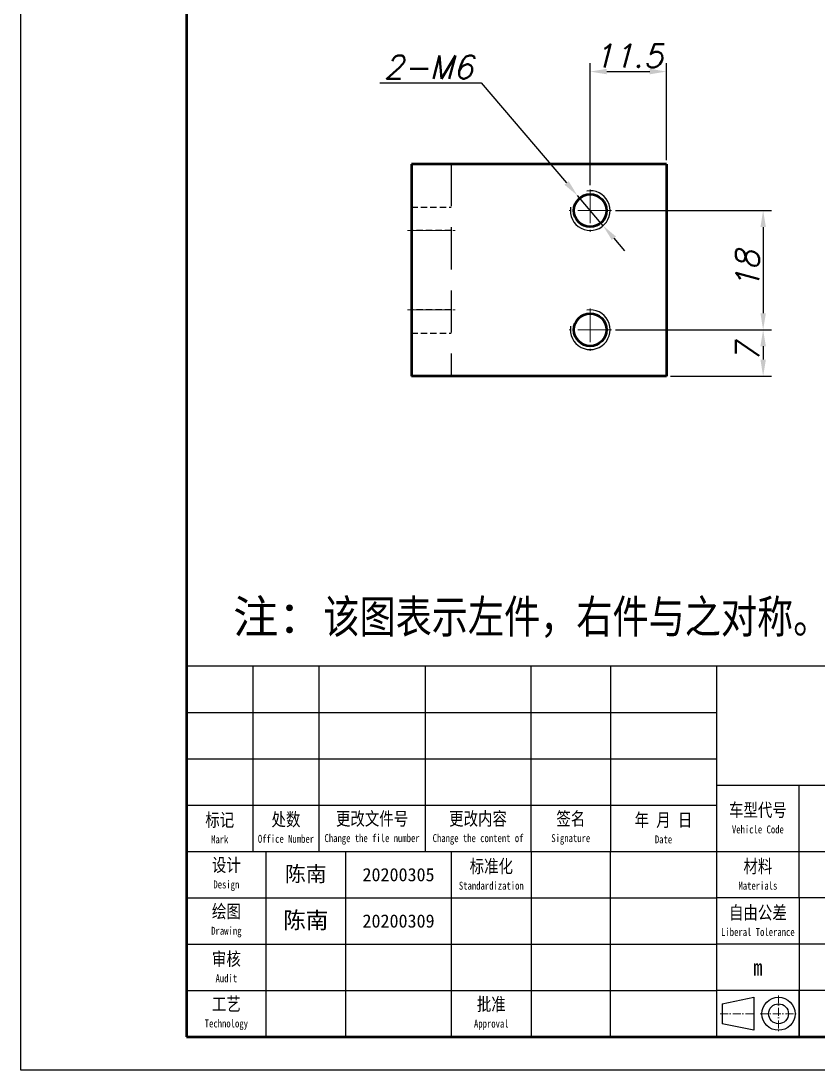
# Model space of a CAD drawing. Header units: inches. Extents: x 17901 to 26602, y 9673 to 14036.
# Drawn here: x 22530.1 to 22650.5, y 12494.8 to 12653.3 of the extents above; entities that cross this region are included whole.
import ezdxf

# ---------------------------------------------------------------- set-up
doc = ezdxf.new("R2010")
doc.units = ezdxf.units.IN
doc.header["$MEASUREMENT"] = 0
for name, pattern in [('CENTER', [50.8, 31.75, -6.35, 6.35, -6.35]), ('DASHDOT', [18.5, 12, -3, 0.5, -3]), ('DASHED2', [9.525, 6.35, -3.175])]:
    doc.linetypes.add(name, pattern=pattern)
doc.layers.add('Dim', color=3, linetype='Continuous')
for name, color, linetype, lineweight in [('中心线', 1, 'CENTER', 15), ('图框_内框线', 5, 'Continuous', 50), ('标注线', 3, 'Continuous', 25), ('粗实线', 7, 'Continuous', 50), ('细实线', 4, 'Continuous', 25), ('细点划线', 1, 'DASHDOT', 20), ('虚线', 2, 'DASHED2', 25)]:
    doc.layers.add(name, color=color, linetype=linetype, lineweight=lineweight)
doc.styles.add('DIM_FONT', font='romans.shx', dxfattribs={"oblique": 15})
doc.styles.get("Standard").update_dxf_attribs({"font": 'txt', "bigfont": 'gbcbig.shx'})
doc.styles.add('宋体', font='', dxfattribs={"width": 0.8, "height": 5})
doc.styles.add('楷体', font='KTGB2312.ttf', dxfattribs={"height": 5})
doc.styles.get('宋体').set_extended_font_data('SimSun')
doc.dimstyles.new('幅面 1：1$0', dxfattribs={"dimtxt": 3.5, "dimasz": 2.5, "dimexe": 1.25, "dimexo": 0.625, "dimtad": 1, "dimdsep": 46, "dimtxsty": 'DIM_FONT', "dimcen": 2.5, "dimclrd": 256, "dimclre": 256, "dimclrt": 256, "dimadec": 0, "dimazin": 0, "dimtm": 1e-09, "dimtfac": 0.5, "dimtmove": 0, "dimatfit": 3, "dimfxl": 1, "dimlwd": -1, "dimarcsym": 0})
doc.dimstyles.new('幅面 1：1$3', dxfattribs={"dimtxt": 3.5, "dimasz": 2.5, "dimexe": 1.25, "dimexo": 0.625, "dimtad": 1, "dimtih": 1, "dimtoh": 1, "dimdsep": 46, "dimtxsty": 'DIM_FONT', "dimcen": 2.5, "dimclrd": 256, "dimclre": 256, "dimclrt": 256, "dimazin": 2, "dimtfac": 0.5, "dimtmove": 0, "dimatfit": 3, "dimfxl": 1, "dimlwd": -1, "dimlwe": -1, "dimarcsym": 0})

# ---------------------------------------------------------------- blocks, each defined once
blk = doc.blocks.new('标题栏')
at = {"layer": '标注线'}
for p, q in [((5851.87, 3356.48), (5851.87, 3328.48)), ((5861.87, 3328.48), (5861.87, 3356.48)), ((5877.87, 3356.48), (5877.87, 3328.48)), ((5893.87, 3328.48), (5893.87, 3356.48)), ((5905.87, 3356.48), (5905.87, 3328.48)), ((5921.87, 3356.48), (5921.87, 3300.48)), ((5841.87, 3349.48), (5921.87, 3349.48)), ((5841.87, 3342.48), (5921.87, 3342.48)), ((5971.87, 3338.48), (5921.87, 3338.48)), ((5934.37, 3321.48), (5934.37, 3338.48)), ((5841.87, 3335.48), (5921.87, 3335.48)), ((5841.87, 3328.48), (5971.87, 3328.48)), ((5853.87, 3300.48), (5853.87, 3328.48)), ((5865.87, 3328.48), (5865.87, 3300.48)), ((5881.87, 3300.48), (5881.87, 3328.48)), ((5893.87, 3328.48), (5893.87, 3300.48)), ((5905.87, 3300.48), (5905.87, 3328.48)), ((5841.87, 3321.48), (5921.87, 3321.48)), ((6021.87, 3321.48), (5921.87, 3321.48)), ((5934.37, 3321.48), (5934.37, 3300.48)), ((5841.87, 3314.48), (5921.87, 3314.48)), ((5971.87, 3314.48), (5921.87, 3314.48)), ((5841.87, 3307.48), (5921.87, 3307.48)), ((5971.87, 3307.48), (5921.87, 3307.48))]:
    blk.add_line(p, q, dxfattribs=at)
blk.add_lwpolyline([(6021.87, 3356.48), (5841.87, 3356.48), (5841.87, 3300.48), (6021.87, 3300.48), (6021.87, 3356.48)], dxfattribs=at)
at = {"layer": '标注线', "attachment_point": 5, "style": '宋体'}
for s, insert, char_height, width in [('更改文件号\\P{\\H0.6x;Change the file number}', (5869.87, 3331.98), 2, 16), ('更改内容\\P{\\H0.6x;Change the content of}', (5885.87, 3331.98), 2, 16), ('签名\\P{\\H0.6x;Signature}', (5899.87, 3331.98), 2, 12), ('车型代号{\\H0.6x;Vehicle Code}', (5928.12, 3333.48), 2, 12.5), ('标记\\P{\\H0.6x;Mark}', (5846.87, 3331.98), 2, 10), ('处数\\P{\\H0.6x;Office Number}', (5856.87, 3332.06), 2, 10), ('年 月 日\\P{\\H0.6x;Date}', (5913.87, 3331.98), 2, 16), ('设计\\P{\\H0.6x;Design}', (5847.87, 3324.98), 2, 12), ('标准化\\P{\\H0.6x;Standardization}', (5887.87, 3324.98), 2, 12), ('材料\\P{\\H0.6x;Materials}', (5928.12, 3324.98), 2, 12.5), ('绘图\\P{\\H0.6x;Drawing}', (5847.87, 3317.98), 2, 12), ('自由公差\\P{\\H0.6x;Liberal Tolerance}', (5928.12, 3317.98), 2, 12.5), ('审核\\P{\\H0.6x;Audit}', (5847.87, 3310.98), 2, 12), ('m', (5928.12, 3310.98), 2.5, 12.5), ('工艺\\P{\\H0.6x;Technology}', (5847.87, 3303.98), 2, 12), ('批准\\P{\\H0.6x;Approval}', (5887.87, 3303.98), 2, 12)]:
    blk.add_mtext(s, dxfattribs=dict(at, insert=insert, char_height=char_height, width=width))
blk = doc.blocks.new('一角法')
at = {"layer": '标注线', "ltscale": 43.147169}
for p, q in [((20.06, 46.92), (7.56, 46.92)), ((7.56, 46.92), (7.56, 39.92)), ((20.06, 39.92), (20.06, 46.92)), ((7.56, 39.92), (20.06, 39.92))]:
    blk.add_line(p, q, dxfattribs=at)
at = {"layer": '细实线', "ltscale": 43.147169}
for p, q in [((8.44, 44.92), (13.18, 45.92)), ((8.44, 44.92), (8.44, 41.92)), ((13.18, 45.92), (13.18, 40.92)), ((13.19, 40.92), (8.44, 41.92))]:
    blk.add_line(p, q, dxfattribs=at)
for radius in [2.5, 1.5]:
    blk.add_circle((16.93, 43.42), radius, dxfattribs=at)
at = {"layer": '细点划线', "ltscale": 0.1}
for p, q in [((16.93, 46.2), (16.93, 40.68)), ((8.13, 43.42), (13.43, 43.42)), ((14.17, 43.42), (19.69, 43.42))]:
    blk.add_line(p, q, dxfattribs=at)
blk = doc.blocks.new('*D351')
at = {"layer": 'Defpoints', "color": 0, "transparency": 16777216}
for p in [(22619.28, 12624.63), (22619.28, 12606.63), (22642.19, 12606.63)]:
    blk.add_point(p, dxfattribs=at)
at = {"layer": '标注线', "lineweight": -2, "transparency": 16777216}
for p, q in [((22619.91, 12624.63), (22643.44, 12624.63)), ((22619.91, 12606.63), (22643.44, 12606.63))]:
    blk.add_line(p, q, dxfattribs=at)
at = {"layer": '标注线', "transparency": 16777216}
blk.add_line((22642.19, 12622.13), (22642.19, 12609.13), dxfattribs=at)
for points in [[(22641.78, 12622.13), (22642.61, 12622.13), (22642.19, 12624.63)], [(22641.78, 12609.13), (22642.61, 12609.13), (22642.19, 12606.63)]]:
    blk.add_solid(points, dxfattribs=at)
at = {"layer": '标注线', "transparency": 16777216, "insert": (22639.82, 12615.63), "char_height": 3.5, "attachment_point": 5, "rotation": 90, "style": 'DIM_FONT'}
blk.add_mtext('18', dxfattribs=at)
blk = doc.blocks.new('*D352')
at = {"layer": 'Defpoints', "color": 0, "transparency": 16777216}
for p in [(22619.28, 12606.63), (22627.58, 12599.63), (22642.19, 12599.63)]:
    blk.add_point(p, dxfattribs=at)
at = {"layer": '标注线', "lineweight": -2, "transparency": 16777216}
for p, q in [((22619.91, 12606.63), (22643.44, 12606.63)), ((22628.21, 12599.63), (22643.44, 12599.63))]:
    blk.add_line(p, q, dxfattribs=at)
at = {"layer": '标注线', "transparency": 16777216}
blk.add_line((22642.19, 12604.13), (22642.19, 12602.13), dxfattribs=at)
for points in [[(22641.78, 12604.13), (22642.61, 12604.13), (22642.19, 12606.63)], [(22641.78, 12602.13), (22642.61, 12602.13), (22642.19, 12599.63)]]:
    blk.add_solid(points, dxfattribs=at)
at = {"layer": '标注线', "transparency": 16777216, "insert": (22639.82, 12603.13), "char_height": 3.5, "attachment_point": 5, "rotation": 90, "style": 'DIM_FONT'}
blk.add_mtext('7', dxfattribs=at)
blk = doc.blocks.new('*D353')
at = {"layer": 'Defpoints', "color": 0, "transparency": 16777216}
for p in [(22627.58, 12645.63), (22627.58, 12631.63), (22616.08, 12627.82)]:
    blk.add_point(p, dxfattribs=at)
at = {"layer": '标注线', "lineweight": -2, "transparency": 16777216}
for p, q in [((22616.08, 12628.45), (22616.08, 12646.88)), ((22627.58, 12632.25), (22627.58, 12646.88))]:
    blk.add_line(p, q, dxfattribs=at)
at = {"layer": '标注线', "transparency": 16777216}
blk.add_line((22618.58, 12645.63), (22625.08, 12645.63), dxfattribs=at)
for points in [[(22618.58, 12646.05), (22618.58, 12645.22), (22616.08, 12645.63)], [(22625.08, 12646.05), (22625.08, 12645.22), (22627.58, 12645.63)]]:
    blk.add_solid(points, dxfattribs=at)
at = {"layer": '标注线', "transparency": 16777216, "insert": (22621.83, 12648.01), "char_height": 3.5, "attachment_point": 5, "style": 'DIM_FONT'}
blk.add_mtext('11.5', dxfattribs=at)
blk = doc.blocks.new('*D201')
at = {"layer": 'Defpoints', "color": 0, "transparency": 16777216}
for p in [(22614.14, 12626.91), (22618.03, 12622.35)]:
    blk.add_point(p, dxfattribs=at)
at = {"layer": '标注线', "transparency": 16777216}
for p, q in [((22584.34, 12643.94), (22599.6, 12643.94)), ((22599.6, 12643.94), (22612.51, 12628.81)), ((22618.03, 12622.35), (22614.14, 12626.91)), ((22619.66, 12620.45), (22621.28, 12618.54))]:
    blk.add_line(p, q, dxfattribs=at)
for points in [[(22612.83, 12629.08), (22612.2, 12628.54), (22614.14, 12626.91)], [(22619.97, 12620.72), (22619.34, 12620.18), (22618.03, 12622.35)]]:
    blk.add_solid(points, dxfattribs=at)
at = {"layer": '标注线', "transparency": 16777216, "insert": (22591.66, 12646.31), "char_height": 3.5, "attachment_point": 5, "style": 'DIM_FONT'}
blk.add_mtext('2-M6', dxfattribs=at)

msp = doc.modelspace()

# ---------------------------------------------------------------- linework, layer by layer
at = {"layer": 'Defpoints'}
msp.add_lwpolyline([(22530.144, 12791.785), (22740.144, 12791.785), (22740.144, 12494.785), (22530.144, 12494.785)], close=True, dxfattribs=at)
at = {"layer": '中心线', "ltscale": 0.159803}
for p, q in [((22616.085, 12627.824), (22616.085, 12621.432)), ((22616.085, 12609.824), (22616.085, 12603.432))]:
    msp.add_line(p, q, dxfattribs=at)
at = {"layer": '中心线', "ltscale": 0.159802}
for p, q in [((22619.281, 12624.628), (22612.889, 12624.628)), ((22619.281, 12606.628), (22612.889, 12606.628))]:
    msp.add_line(p, q, dxfattribs=at)
at = {"layer": '中心线', "ltscale": 0.18}
for p, q in [((22588.485, 12621.628), (22595.685, 12621.628)), ((22588.485, 12609.628), (22595.685, 12609.628))]:
    msp.add_line(p, q, dxfattribs=at)
at = {"layer": '图框_内框线'}
msp.add_lwpolyline([(22555.144, 12499.785), (22735.144, 12499.785), (22735.144, 12786.165), (22555.144, 12786.165)], close=True, dxfattribs=at)
at = {"layer": '粗实线', "ltscale": 0.3}
for p, q in [((22601.085, 12631.628), (22589.085, 12631.628)), ((22601.085, 12599.628), (22589.085, 12599.628))]:
    msp.add_line(p, q, dxfattribs=at)
at = {"layer": '粗实线'}
for p, q in [((22589.085, 12631.628), (22589.085, 12599.628)), ((22627.585, 12631.628), (22601.085, 12631.628)), ((22627.585, 12631.628), (22627.585, 12599.628)), ((22627.585, 12599.628), (22601.085, 12599.628))]:
    msp.add_line(p, q, dxfattribs=at)
for centre in [(22616.085, 12624.628), (22616.085, 12606.628)]:
    msp.add_circle(centre, 2.458, dxfattribs=at)
at = {"layer": '细实线'}
for centre in [(22616.085, 12624.628), (22616.085, 12606.628)]:
    msp.add_arc(centre, 3, 169.99999, 100.00001, dxfattribs=at)
at = {"layer": '虚线'}
msp.add_line((22595.085, 12631.628), (22595.085, 12599.628), dxfattribs=at)
at = {"layer": '虚线', "ltscale": 0.15}
for p, q in [((22589.085, 12625.128), (22595.085, 12625.128)), ((22589.085, 12625.128), (22595.085, 12625.128)), ((22595.085, 12621.628), (22589.085, 12621.628)), ((22595.085, 12621.628), (22589.085, 12621.628)), ((22595.085, 12621.628), (22589.085, 12621.628)), ((22595.085, 12621.628), (22589.085, 12621.628)), ((22595.085, 12609.628), (22589.085, 12609.628)), ((22595.085, 12609.628), (22589.085, 12609.628)), ((22595.085, 12609.628), (22589.085, 12609.628)), ((22595.085, 12609.628), (22589.085, 12609.628)), ((22589.085, 12606.128), (22595.085, 12606.128)), ((22589.085, 12606.128), (22595.085, 12606.128))]:
    msp.add_line(p, q, dxfattribs=at)

# ---------------------------------------------------------------- block references
at = {"layer": '细实线'}
for name, p in [('标题栏', (16713.279, 9199.31)), ('一角法', (22627.588, 12459.862))]:
    msp.add_blockref(name, p, dxfattribs=at)

# ---------------------------------------------------------------- texts
at = {"layer": 'Dim', "insert": (22562.159, 12565.787), "char_height": 5, "width": 163.92078, "attachment_point": 1}
msp.add_mtext('{\\fSimSun|b0|i0|c134|p2;注：\\W0.8;该图表示左件，右件与之对称。}', dxfattribs=at)
at = {"layer": '细实线', "attachment_point": 5, "style": '楷体'}
for s, insert, char_height, width in [('{\\fSTXingkai|b0|i0|c134|p2;陈南}', (22573.144, 12524.285), 2.3, 12), ('{\\fSimSun|b0|i0|c134|p2;20200305}', (22587.144, 12524.285), 2, 16), ('{\\fSTXingkai|b0|i0|c134|p2;陈南}', (22573.144, 12517.285), 2.5, 12), ('{\\fSimSun|b0|i0|c134|p2;20200309}', (22587.144, 12517.285), 2, 16)]:
    msp.add_mtext(s, dxfattribs=dict(at, insert=insert, char_height=char_height, width=width))

# ---------------------------------------------------------------- dimensions: what is measured, and where the dimension line sits
at = {"layer": '标注线'}
dim = msp.add_linear_dim(base=(22627.585, 12645.635), p1=(22616.085, 12627.824), p2=(22627.585, 12631.628), dimstyle='幅面 1：1$0', dxfattribs=at)
dim.commit()
dim.dimension.update_dxf_attribs({"geometry": '*D353', "text_midpoint": (22621.835, 12648.01)})
dim = msp.add_diameter_dim_2p(p1=(22618.033, 12622.347), p2=(22614.137, 12626.91), dimstyle='幅面 1：1$3', override={"dimpost": '2-M<>'}, dxfattribs=at)
dim.commit()
dim.dimension.update_dxf_attribs({"geometry": '*D201', "text_midpoint": (22591.655, 12643.936), "dimtype": 163})
for base, p1, p2, picture, middle in [((22642.194, 12606.628), (22619.281, 12624.628), (22619.281, 12606.628), '*D351', (22639.819, 12615.628)), ((22642.194, 12599.628), (22619.281, 12606.628), (22627.585, 12599.628), '*D352', (22639.819, 12603.128))]:
    dim = msp.add_linear_dim(base=base, p1=p1, p2=p2, angle=90, dimstyle='幅面 1：1$0', dxfattribs=at)
    dim.commit()
    dim.dimension.update_dxf_attribs({"geometry": picture, "text_midpoint": middle})

doc.saveas('drawing.dxf')
